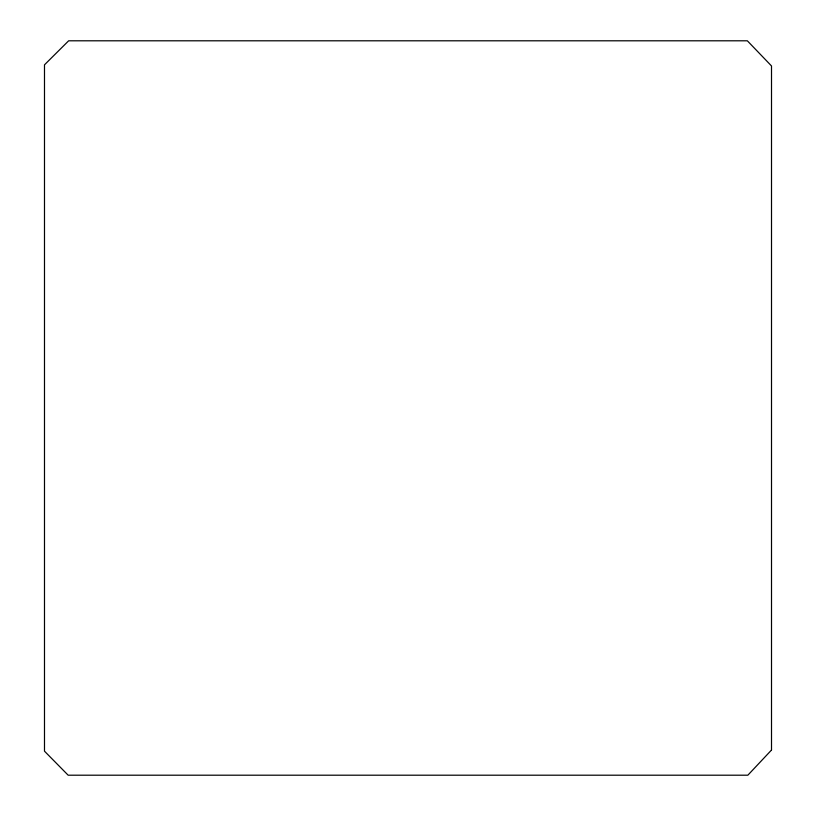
<?xml version="1.0" encoding="UTF-8"?>
<svg xmlns="http://www.w3.org/2000/svg" width="816" height="816" viewBox="0 0 816 816"><rect width="100%" height="100%" fill="white"/><g stroke="black" fill="none" stroke-linecap="round" stroke-linejoin="round"><path stroke-width="1.22" d="M771.508 750.037L747.844 775.2L68.156 775.2L44.492 751.179L44.492 64.821L68.656 40.8L747.344 40.8L771.508 65.963L771.508 750.037"/></g></svg>
